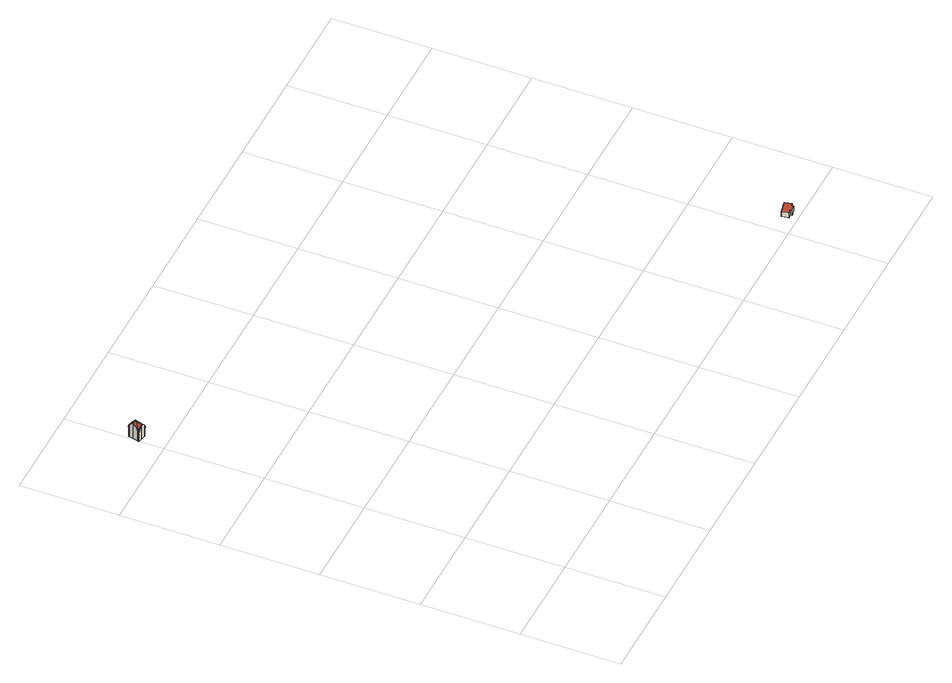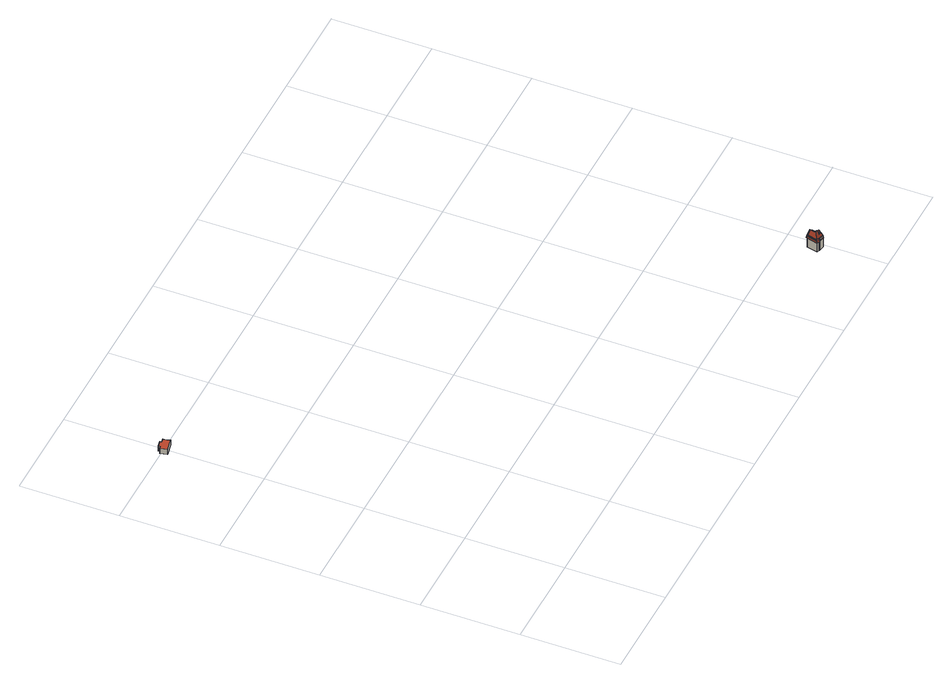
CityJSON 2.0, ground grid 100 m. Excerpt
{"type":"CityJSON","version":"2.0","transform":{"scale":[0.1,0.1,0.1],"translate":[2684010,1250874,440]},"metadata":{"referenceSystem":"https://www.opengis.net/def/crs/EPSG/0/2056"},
"CityObjects":{
"building1":{"type":"Building","attributes":{"class":"BB01","Herkunft":"EE_LB_2007","QualitaetStatus":1,"FileCreationDate":"2012-02-23","Region":3,"GebaeudeStatus":1},"children":["building1-1","building1-2"]},
"building1-1":{"type":"BuildingPart","attributes":{"Geomtype":2},"parents":["building1"],"geometry":[{"type":"MultiSurface","lod":"2","boundaries":[[[0,1,2,3,4]],[[2,5,3]],[[6,1,0]],[[7,4,3,5]],[[7,6,0,4]]],"semantics":{"surfaces":[{"type":"WallSurface"},{"type":"RoofSurface"}],"values":[0,0,0,1,1]}}]},
"building1-2":{"type":"BuildingPart","attributes":{"Geomtype":1},"parents":["building1"],"geometry":[{"type":"MultiSurface","lod":"2","boundaries":[[[8,9,10,11]],[[12,13,14,15]],[[16,17,18,19]],[[17,12,15,18]],[[20,21,22,23]],[[21,16,19,22]],[[24,25,26]],[[27,28,29,25]],[[28,30,31,29]],[[30,32,33,31]],[[34,35,36,37]],[[37,38,39,33]],[[36,23,40]],[[26,39,41,42,43,44,24]],[[45,46,41,39]],[[47,45,39,38,48]],[[49,47,48,40]],[[50,49,40,23]],[[31,33,26,25,29]],[[36,40,48,38,37]],[[8,13,12,17,16,21,20,35,34,32,30,28,27,51,9]],[[32,34,37,33]],[[20,23,36,35]],[[9,51,52,10]],[[51,27,24,52]],[[13,8,11,14]]],"semantics":{"surfaces":[{"type":"WallSurface"},{"type":"RoofSurface"},{"type":"GroundSurface"}],"values":[0,0,0,0,0,0,0,0,0,0,0,1,1,1,1,1,1,1,1,1,2,0,0,0,0,0]}}]},
"building2":{"type":"Building","attributes":{"class":"BB07","Herkunft":"NF_LB_2013","QualitaetStatus":1,"FileCreationDate":"2015-07-01","Region":3,"GebaeudeStatus":1},"children":["building2-1"]},
"building2-1":{"type":"BuildingPart","attributes":{"Geomtype":1},"parents":["building2"],"geometry":[{"type":"MultiSurface","lod":"2","boundaries":[[[53,54,55,56,57,58,59,60]],[[60,59,61,62]],[[62,61,63,64]],[[64,63,65,66]],[[66,65,67,68,69,70,71,72,73,74]],[[71,70,75,76]],[[76,75,77,78]],[[78,77,56,55]],[[61,59,57,56,77,75,70,69,65,63]],[[78,55,54,53,60,62,64,66,74,73,72,71,76]]],"semantics":{"surfaces":[{"type":"WallSurface"},{"type":"GroundSurface"},{"type":"RoofSurface"}],"values":[0,0,0,0,0,0,0,0,1,2]}}]}
},
"vertices":[
[50,4332,174],[50,4332,170],[35,4336,170],[35,4336,174],[43,4334,179],[33,4330,176],[48,4326,176],[38,4318,186],
[85,4231,8],[114,4340,8],[114,4340,142],[85,4231,144],[45,4242,8],[83,4232,8],[83,4232,152],[45,4242,186],[6,4251,8],[39,4243,8],[39,4243,181],[6,4251,152],[4,4261,8],[2,4252,8],[2,4252,122],[4,4261,122],[89,4349,134],[89,4349,145],[87,4342,152],[89,4349,8],[84,4351,8],[84,4351,145],[31,4364,8],[31,4364,145],[30,4357,8],[30,4357,152],[19,4315,8],[7,4271,8],[7,4271,152],[19,4315,193],[53,4306,193],[110,4336,152],[11,4269,152],[122,4346,122],[33,4370,122],[31,4364,135],[84,4351,134],[81,4225,152],[89,4223,122],[43,4235,186],[59,4296,186],[4,4245,152],[0,4246,122],[115,4343,8],[115,4343,134],
[5177,41,200],[5180,27,200],[5181,24,200],[5181,24,141],[5180,27,141],[5177,41,141],[5176,42,141],[5176,42,200],[5204,48,141],[5204,48,200],[5187,123,141],[5187,123,200],[5060,95,141],[5060,95,200],[5072,36,141],[5075,23,141],[5076,22,141],[5076,20,141],[5076,20,200],[5076,22,200],[5075,23,200],[5072,36,200],[5113,28,141],[5113,28,200],[5117,10,141],[5117,10,200]
]}
